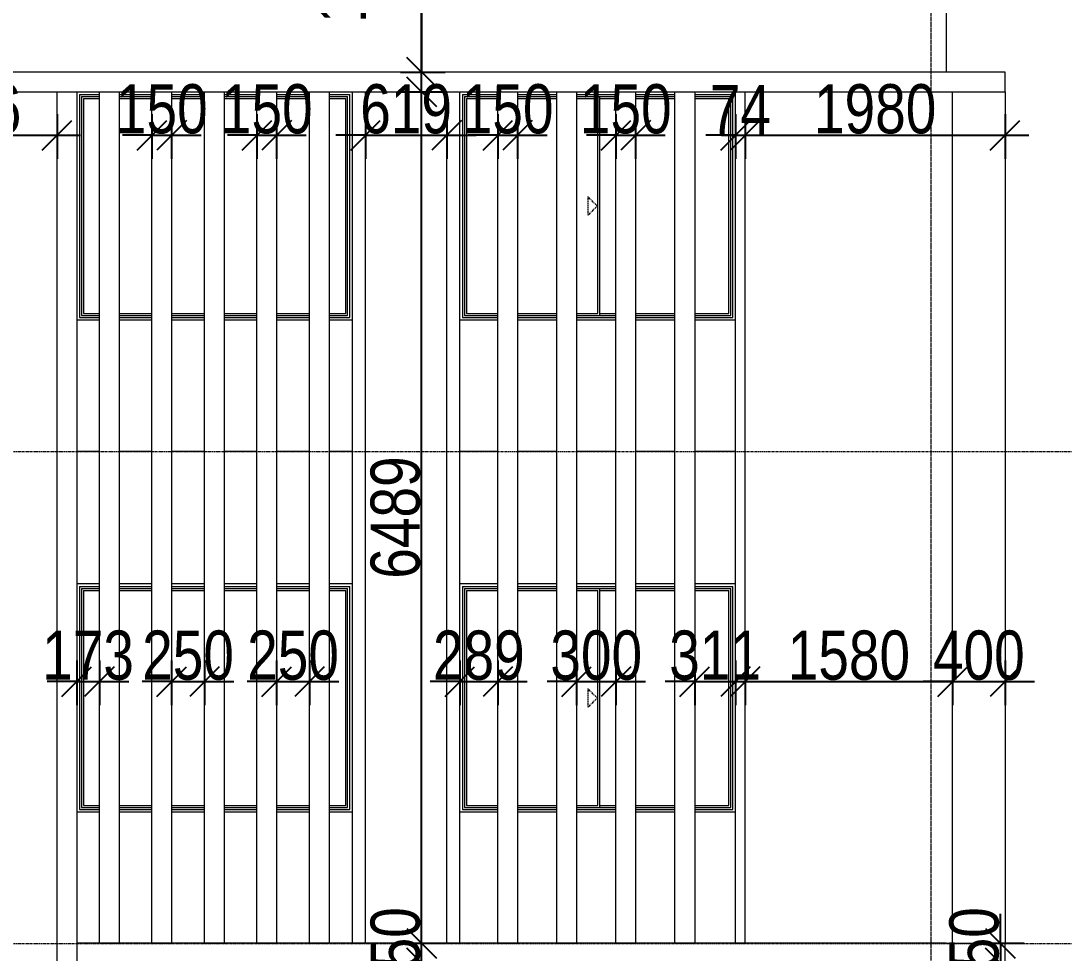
# Model space of a CAD drawing. Header units: millimetres. Extents: x -35190 to 411743, y -233114 to 23872.
# Drawn here: x 262439 to 270388, y -159745 to -152640 of the extents above; entities that cross this region are included whole.
import ezdxf

# ---------------------------------------------------------------- set-up
doc = ezdxf.new("R2010")
doc.units = ezdxf.units.MM
doc.linetypes.add('Centre', pattern=[31.75, 6.35, -4.7625, 15.875, -4.7625])
doc.linetypes.add('Grid Line', pattern=[22.225, 12.7, -3.175, 3.175, -3.175])
for name, color, linetype, lineweight in [('A-ANNO-DIMS', 211, 'Continuous', 9), ('A-FLOR-LEVL', 51, 'Continuous', 18), ('A-GLAZ', 151, 'Continuous', 18), ('A-WALL', 113, 'Continuous', 18), ('Q-CASE', 31, 'Continuous', 18), ('S-GRID', 1, 'Continuous', 9)]:
    doc.layers.add(name, color=color, linetype=linetype, lineweight=lineweight)
doc.styles.add('Arial_3', font='arial.ttf', dxfattribs={"width": 0.8, "height": 375})
doc.dimstyles.new('main_4_5mm', dxfattribs={"dimscale": 304.8, "dimtxt": 382.597275, "dimasz": 0.738189, "dimexe": 0.590551, "dimexo": 0.0625, "dimgap": 0.024606, "dimtad": 1, "dimdec": 0, "dimzin": 0, "dimdsep": 46, "dimtxsty": 'Arial_3', "dimblk1": 'OBLIQUE', "dimblk2": 'OBLIQUE', "dimsah": 1, "dimcen": 0.09, "dimdle": 0.590551, "dimazin": 0, "dimtfac": 1, "dimtdec": 4, "dimtix": 1, "dimtmove": 0, "dimatfit": 3, "dimfxl": 0.590551, "dimfxlon": 1, "dimtvp": 1, "dimtolj": 1, "dimtzin": 0, "dimarcsym": 2})
doc.dimstyles.new('main_4_5mm_1', dxfattribs={"dimscale": 304.8, "dimtxt": 382.597275, "dimasz": 0.738189, "dimexe": 0.590551, "dimexo": 0.0625, "dimgap": 0.024606, "dimtad": 1, "dimdec": 0, "dimzin": 0, "dimdsep": 46, "dimtxsty": 'Arial_3', "dimblk1": 'OBLIQUE', "dimblk2": 'OBLIQUE', "dimsah": 1, "dimcen": 0.09, "dimdle": 0.590551, "dimazin": 0, "dimtfac": 1, "dimtdec": 4, "dimtix": 1, "dimtmove": 1, "dimatfit": 3, "dimfxl": 0.590551, "dimfxlon": 1, "dimtvp": 1, "dimtolj": 1, "dimtzin": 0, "dimarcsym": 2})

# ---------------------------------------------------------------- blocks, each defined once
blk = doc.blocks.new('Sliding - 2L - SL2_1 X 1_8-V3-East')
at = {"layer": 'A-GLAZ'}
for p, q in [((10919.7, 6940), (10630.7, 6940)), ((10650.7, 6920), (10650.7, 5220)), ((10650.7, 6920), (10919.7, 6920)), ((11369.7, 6940), (11069.7, 6940)), ((11069.7, 6920), (11369.7, 6920)), ((11819.7, 6940), (11519.7, 6940)), ((11519.7, 6920), (11819.7, 6920)), ((12269.7, 6940), (11969.7, 6940)), ((11969.7, 6920), (12269.7, 6920)), ((12730.7, 6940), (12419.7, 6940)), ((12419.7, 6920), (12710.7, 6920)), ((12710.7, 5220), (12710.7, 6920)), ((10666.7, 6904), (10666.7, 5236)), ((10666.7, 6904), (10919.7, 6904)), ((10681.7, 6889), (10681.7, 5251)), ((10681.7, 6889), (10919.7, 6889)), ((11069.7, 6904), (11369.7, 6904)), ((11069.7, 6889), (11369.7, 6889)), ((11519.7, 6904), (11819.7, 6904)), ((11519.7, 6889), (11680.7, 6889)), ((11680.7, 5251), (11680.7, 6889)), ((11695.7, 6904), (11695.7, 5236)), ((11695.8, 6888.9), (11695.8, 5251.1)), ((11695.8, 6888.9), (11819.7, 6888.9)), ((11969.7, 6904), (12269.7, 6904)), ((11969.7, 6888.9), (12269.7, 6888.9)), ((12419.7, 6904), (12694.7, 6904)), ((12419.7, 6888.9), (12679.6, 6888.9)), ((12679.6, 5251.1), (12679.6, 6888.9)), ((12694.7, 5236), (12694.7, 6904)), ((10681.7, 5251), (10919.7, 5251)), ((11069.7, 5251), (11369.7, 5251)), ((11519.7, 5251), (11680.7, 5251)), ((11695.8, 5251.1), (11819.7, 5251.1)), ((11969.7, 5251.1), (12269.7, 5251.1)), ((12419.7, 5251.1), (12679.6, 5251.1)), ((10919.7, 5200), (10630.7, 5200)), ((10650.7, 5220), (10919.7, 5220)), ((10666.7, 5236), (10919.7, 5236)), ((11069.7, 5236), (11369.7, 5236)), ((11069.7, 5220), (11369.7, 5220)), ((11369.7, 5200), (11069.7, 5200)), ((11519.7, 5236), (11819.7, 5236)), ((11519.7, 5220), (11819.7, 5220)), ((11819.7, 5200), (11519.7, 5200)), ((11969.7, 5236), (12269.7, 5236)), ((11969.7, 5220), (12269.7, 5220)), ((12269.7, 5200), (11969.7, 5200)), ((12419.7, 5236), (12694.7, 5236)), ((12419.7, 5220), (12710.7, 5220)), ((12730.7, 5200), (12419.7, 5200))]:
    blk.add_line(p, q, dxfattribs=at)
at = {"layer": 'A-GLAZ', "linetype": 'Centre'}
for p, q in [((11676.9, 6070), (11606.2, 6140.7)), ((11606.2, 6140.7), (11606.2, 5999.3)), ((11676.9, 6070), (11606.2, 5999.3))]:
    blk.add_line(p, q, dxfattribs=at)
blk = doc.blocks.new('Sliding - 2L - SL2_1 X 1_8-V4-East')
at = {"layer": 'A-GLAZ'}
for p, q in [((7884.7, 6940), (7711.7, 6940)), ((7731.7, 6920), (7731.7, 5220)), ((7731.7, 6920), (7884.7, 6920)), ((8284.7, 6940), (8034.7, 6940)), ((8034.7, 6920), (8284.7, 6920)), ((8684.7, 6940), (8434.7, 6940)), ((8434.7, 6920), (8684.7, 6920)), ((9084.7, 6940), (8834.7, 6940)), ((8834.7, 6920), (9084.7, 6920)), ((9484.7, 6940), (9234.7, 6940)), ((9234.7, 6920), (9484.7, 6920)), ((9811.7, 6940), (9634.7, 6940)), ((9634.7, 6920), (9791.7, 6920)), ((9791.7, 5220), (9791.7, 6920)), ((7747.7, 6904), (7747.7, 5236)), ((7747.7, 6904), (7884.7, 6904)), ((7762.8, 6888.9), (7762.8, 5251.1)), ((7762.8, 6888.9), (7884.7, 6888.9)), ((8034.7, 6904), (8284.7, 6904)), ((8034.7, 6888.9), (8284.7, 6888.9)), ((8434.7, 6904), (8684.7, 6904)), ((8434.7, 6888.9), (8684.7, 6888.9)), ((8834.7, 6904), (9084.7, 6904)), ((8834.7, 6889), (9084.7, 6889)), ((9234.7, 6904), (9484.7, 6904)), ((9234.7, 6889), (9484.7, 6889)), ((9634.7, 6904), (9775.7, 6904)), ((9634.7, 6889), (9760.7, 6889)), ((9760.7, 5251), (9760.7, 6889)), ((9775.7, 5236), (9775.7, 6904)), ((7762.8, 5251.1), (7884.7, 5251.1)), ((8034.7, 5251.1), (8284.7, 5251.1)), ((8434.7, 5251.1), (8684.7, 5251.1)), ((8834.7, 5251), (9084.7, 5251)), ((9234.7, 5251), (9484.7, 5251)), ((9634.7, 5251), (9760.7, 5251)), ((7884.7, 5200), (7711.7, 5200)), ((7731.7, 5220), (7884.7, 5220)), ((7747.7, 5236), (7884.7, 5236)), ((8034.7, 5236), (8284.7, 5236)), ((8034.7, 5220), (8284.7, 5220)), ((8284.7, 5200), (8034.7, 5200)), ((8434.7, 5236), (8684.7, 5236)), ((8434.7, 5220), (8684.7, 5220)), ((8684.7, 5200), (8434.7, 5200)), ((8834.7, 5236), (9084.7, 5236)), ((8834.7, 5220), (9084.7, 5220)), ((9084.7, 5200), (8834.7, 5200)), ((9234.7, 5236), (9484.7, 5236)), ((9234.7, 5220), (9484.7, 5220)), ((9484.7, 5200), (9234.7, 5200)), ((9634.7, 5236), (9775.7, 5236)), ((9634.7, 5220), (9791.7, 5220)), ((9811.7, 5200), (9634.7, 5200))]:
    blk.add_line(p, q, dxfattribs=at)
at = {"layer": 'A-GLAZ', "linetype": 'Centre'}
for p, q in [((8834.7, 6139.2), (8836.2, 6140.7)), ((8836.2, 6140.7), (8836.2, 5999.3)), ((8834.7, 6000.8), (8836.2, 5999.3))]:
    blk.add_line(p, q, dxfattribs=at)
blk = doc.blocks.new('Sliding - 2L - SL2_1 X 1_8-V6-East')
at = {"layer": 'A-GLAZ'}
for p, q in [((10650.7, 10670), (10650.7, 8970)), ((10650.7, 10670), (10919.7, 10670)), ((10666.7, 10654), (10666.7, 8986)), ((10666.7, 10654), (10919.7, 10654)), ((11069.7, 10670), (11369.7, 10670)), ((11069.7, 10654), (11369.7, 10654)), ((11519.7, 10670), (11819.7, 10670)), ((11519.7, 10654), (11819.7, 10654)), ((11695.7, 10654), (11695.7, 8986)), ((11969.7, 10670), (12269.7, 10670)), ((11969.7, 10654), (12269.7, 10654)), ((12419.7, 10670), (12710.7, 10670)), ((12419.7, 10654), (12694.7, 10654)), ((12694.7, 8986), (12694.7, 10654)), ((12710.7, 8970), (12710.7, 10670)), ((10681.7, 10639), (10681.7, 9001)), ((10681.7, 10639), (10919.7, 10639)), ((11069.7, 10639), (11369.7, 10639)), ((11519.7, 10639), (11680.7, 10639)), ((11680.7, 9001), (11680.7, 10639)), ((11695.8, 10638.9), (11695.8, 9001.1)), ((11695.8, 10638.9), (11819.7, 10638.9)), ((11969.7, 10638.9), (12269.7, 10638.9)), ((12419.7, 10638.9), (12679.6, 10638.9)), ((12679.6, 9001.1), (12679.6, 10638.9)), ((10666.7, 8986), (10919.7, 8986)), ((10681.7, 9001), (10919.7, 9001)), ((11069.7, 9001), (11369.7, 9001)), ((11069.7, 8986), (11369.7, 8986)), ((11519.7, 9001), (11680.7, 9001)), ((11519.7, 8986), (11819.7, 8986)), ((11695.8, 9001.1), (11819.7, 9001.1)), ((11969.7, 9001.1), (12269.7, 9001.1)), ((11969.7, 8986), (12269.7, 8986)), ((12419.7, 9001.1), (12679.6, 9001.1)), ((12419.7, 8986), (12694.7, 8986)), ((10919.7, 8950), (10630.7, 8950)), ((10650.7, 8970), (10919.7, 8970)), ((11069.7, 8970), (11369.7, 8970)), ((11369.7, 8950), (11069.7, 8950)), ((11519.7, 8970), (11819.7, 8970)), ((11819.7, 8950), (11519.7, 8950)), ((11969.7, 8970), (12269.7, 8970)), ((12269.7, 8950), (11969.7, 8950)), ((12419.7, 8970), (12710.7, 8970)), ((12730.7, 8950), (12419.7, 8950))]:
    blk.add_line(p, q, dxfattribs=at)
at = {"layer": 'A-GLAZ', "linetype": 'Centre'}
for p, q in [((11676.9, 9820), (11606.2, 9890.7)), ((11606.2, 9890.7), (11606.2, 9749.3)), ((11676.9, 9820), (11606.2, 9749.3))]:
    blk.add_line(p, q, dxfattribs=at)
blk = doc.blocks.new('Sliding - 2L - SL2_1 X 1_8-V7-East')
at = {"layer": 'A-GLAZ'}
for p, q in [((7731.7, 10670), (7731.7, 8970)), ((7731.7, 10670), (7884.7, 10670)), ((7747.7, 10654), (7747.7, 8986)), ((7747.7, 10654), (7884.7, 10654)), ((8034.7, 10670), (8284.7, 10670)), ((8034.7, 10654), (8284.7, 10654)), ((8434.7, 10670), (8684.7, 10670)), ((8434.7, 10654), (8684.7, 10654)), ((8834.7, 10670), (9084.7, 10670)), ((8834.7, 10654), (9084.7, 10654)), ((9234.7, 10670), (9484.7, 10670)), ((9234.7, 10654), (9484.7, 10654)), ((9634.7, 10670), (9791.7, 10670)), ((9634.7, 10654), (9775.7, 10654)), ((9775.7, 8986), (9775.7, 10654)), ((9791.7, 8970), (9791.7, 10670)), ((7762.8, 10638.9), (7762.8, 9001.1)), ((7762.8, 10638.9), (7884.7, 10638.9)), ((8034.7, 10638.9), (8284.7, 10638.9)), ((8434.7, 10638.9), (8684.7, 10638.9)), ((8834.7, 10639), (9084.7, 10639)), ((9234.7, 10639), (9484.7, 10639)), ((9634.7, 10639), (9760.7, 10639)), ((9760.7, 9001), (9760.7, 10639)), ((7747.7, 8986), (7884.7, 8986)), ((7762.8, 9001.1), (7884.7, 9001.1)), ((8034.7, 9001.1), (8284.7, 9001.1)), ((8034.7, 8986), (8284.7, 8986)), ((8434.7, 9001.1), (8684.7, 9001.1)), ((8434.7, 8986), (8684.7, 8986)), ((8834.7, 9001), (9084.7, 9001)), ((8834.7, 8986), (9084.7, 8986)), ((9234.7, 9001), (9484.7, 9001)), ((9234.7, 8986), (9484.7, 8986)), ((9634.7, 9001), (9760.7, 9001)), ((9634.7, 8986), (9775.7, 8986)), ((7884.7, 8950), (7711.7, 8950)), ((7731.7, 8970), (7884.7, 8970)), ((8034.7, 8970), (8284.7, 8970)), ((8284.7, 8950), (8034.7, 8950)), ((8434.7, 8970), (8684.7, 8970)), ((8684.7, 8950), (8434.7, 8950)), ((8834.7, 8970), (9084.7, 8970)), ((9084.7, 8950), (8834.7, 8950)), ((9234.7, 8970), (9484.7, 8970)), ((9484.7, 8950), (9234.7, 8950)), ((9634.7, 8970), (9791.7, 8970)), ((9811.7, 8950), (9634.7, 8950))]:
    blk.add_line(p, q, dxfattribs=at)
at = {"layer": 'A-GLAZ', "linetype": 'Centre'}
for p, q in [((8834.7, 9889.2), (8836.2, 9890.7)), ((8836.2, 9890.7), (8836.2, 9749.3)), ((8834.7, 9750.8), (8836.2, 9749.3))]:
    blk.add_line(p, q, dxfattribs=at)
blk = doc.blocks.new('Casework 1 - Casework 1-478824-East')
at = {"layer": 'Q-CASE'}
for p, q in [((14784.7, 10840), (1361.7, 10840)), ((14784.7, 10690), (14784.7, 10840)), ((1511.7, 10690), (14784.7, 10690)), ((9811.7, 10690), (9911.7, 10690)), ((9811.7, 4200), (9811.7, 10690)), ((9911.7, 4200), (9911.7, 10690)), ((10530.7, 10690), (10630.7, 10690)), ((10530.7, 4200), (10530.7, 10690)), ((10630.7, 4200), (10630.7, 10690)), ((12730.7, 10690), (12804.7, 10690)), ((12730.7, 4200), (12730.7, 10690)), ((12804.7, 4200), (12804.7, 10690)), ((14384.7, 4200), (14384.7, 10690)), ((14784.7, 10690), (14784.7, 4200)), ((14334.7, 4201), (7711.7, 4201)), ((7711.7, 4201), (7711.7, 4051)), ((9911.7, 4200), (9811.7, 4200)), ((10630.7, 4200), (10530.7, 4200)), ((12804.7, 4200), (12730.7, 4200)), ((14334.7, 4200), (14334.7, 4201)), ((14784.7, 4200), (14334.7, 4200)), ((14784.7, 4051), (14784.7, 4200))]:
    blk.add_line(p, q, dxfattribs=at)
blk = doc.blocks.new('_Oblique')
at = {"color": 0, "linetype": 'ByBlock', "lineweight": -2}
blk.add_line((-0.5, -0.5), (0.5, 0.5), dxfattribs=at)
blk = doc.blocks.new('*D6221')
at = {"layer": 'A-ANNO-DIMS', "color": 0, "lineweight": -2, "transparency": 16777216}
for p, q in [((269901.8, -159669.9), (269901.8, -159444.9)), ((269740.9, -159669.9), (270081.8, -159669.9)), ((269901.8, -159669.9), (269901.8, -159819.9)), ((270062.8, -159819.9), (269721.8, -159819.9)), ((269901.8, -159819.9), (269901.8, -160044.9))]:
    blk.add_line(p, q, dxfattribs=at)
at = {"layer": 'Defpoints', "color": 0, "transparency": 16777216}
for p in [(269721.8, -159669.9), (269901.8, -159819.9), (270081.8, -159819.9)]:
    blk.add_point(p, dxfattribs=at)
at = {"layer": 'A-ANNO-DIMS', "color": 0, "lineweight": -2, "transparency": 16777216, "xscale": 224.9999999999999, "yscale": 224.9999999999999, "zscale": 224.9999999999999}
for p, rotation in [((269901.8, -159669.9), 270), ((269901.8, -159819.9), 90)]:
    blk.add_blockref('_Oblique', p, dxfattribs=dict(at, rotation=rotation))
at = {"layer": 'A-ANNO-DIMS', "color": 0, "transparency": 16777216, "insert": (269702.9, -159744.9), "char_height": 375, "width": 743.769, "attachment_point": 5, "rotation": 90, "style": 'Arial_3'}
blk.add_mtext('\\A1;150', dxfattribs=at)
blk = doc.blocks.new('*D6231')
at = {"layer": 'A-ANNO-DIMS', "color": 0, "lineweight": -2, "transparency": 16777216}
for p, q in [((267883.6, -153350.8), (267883.6, -153691.7)), ((267957.6, -153350.8), (267957.6, -153691.7)), ((267883.6, -153511.7), (267658.6, -153511.7)), ((267883.6, -153511.7), (267957.6, -153511.7)), ((267957.6, -153511.7), (268182.6, -153511.7))]:
    blk.add_line(p, q, dxfattribs=at)
at = {"layer": 'Defpoints', "color": 0, "transparency": 16777216}
for p in [(267883.6, -153331.7), (267957.6, -153331.7), (267957.6, -153511.7)]:
    blk.add_point(p, dxfattribs=at)
at = {"layer": 'A-ANNO-DIMS', "color": 0, "lineweight": -2, "transparency": 16777216, "xscale": 224.9999999999999, "yscale": 224.9999999999999, "zscale": 224.9999999999999}
blk.add_blockref('_Oblique', (267883.6, -153511.7), dxfattribs=at)
at = {"layer": 'A-ANNO-DIMS', "color": 0, "lineweight": -2, "transparency": 16777216, "xscale": 224.9999999999999, "yscale": 224.9999999999999, "zscale": 224.9999999999999, "rotation": 180}
blk.add_blockref('_Oblique', (267957.6, -153511.7), dxfattribs=at)
at = {"layer": 'A-ANNO-DIMS', "color": 0, "transparency": 16777216, "insert": (267920.6, -153316.7), "char_height": 375, "width": 495.846, "attachment_point": 5, "style": 'Arial_3'}
blk.add_mtext('\\A1;74', dxfattribs=at)
blk = doc.blocks.new('*D6232')
at = {"layer": 'A-ANNO-DIMS', "color": 0, "lineweight": -2, "transparency": 16777216}
for p, q in [((266972.6, -153350.8), (266972.6, -153691.7)), ((267122.6, -153350.8), (267122.6, -153691.7)), ((266972.6, -153511.7), (266747.6, -153511.7)), ((266972.6, -153511.7), (267122.6, -153511.7)), ((267122.6, -153511.7), (267347.6, -153511.7))]:
    blk.add_line(p, q, dxfattribs=at)
at = {"layer": 'Defpoints', "color": 0, "transparency": 16777216}
for p in [(266972.6, -153331.7), (267122.6, -153331.7), (267122.6, -153511.7)]:
    blk.add_point(p, dxfattribs=at)
at = {"layer": 'A-ANNO-DIMS', "color": 0, "lineweight": -2, "transparency": 16777216, "xscale": 224.9999999999999, "yscale": 224.9999999999999, "zscale": 224.9999999999999}
blk.add_blockref('_Oblique', (266972.6, -153511.7), dxfattribs=at)
at = {"layer": 'A-ANNO-DIMS', "color": 0, "lineweight": -2, "transparency": 16777216, "xscale": 224.9999999999999, "yscale": 224.9999999999999, "zscale": 224.9999999999999, "rotation": 180}
blk.add_blockref('_Oblique', (267122.6, -153511.7), dxfattribs=at)
at = {"layer": 'A-ANNO-DIMS', "color": 0, "transparency": 16777216, "insert": (267047.6, -153312.7), "char_height": 375, "width": 743.769, "attachment_point": 5, "style": 'Arial_3'}
blk.add_mtext('\\A1;150', dxfattribs=at)
blk = doc.blocks.new('*D6233')
at = {"layer": 'A-ANNO-DIMS', "color": 0, "lineweight": -2, "transparency": 16777216}
for p, q in [((266072.6, -153350.8), (266072.6, -153691.7)), ((266222.6, -153350.8), (266222.6, -153691.7)), ((266072.6, -153511.7), (265847.6, -153511.7)), ((266072.6, -153511.7), (266222.6, -153511.7)), ((266222.6, -153511.7), (266447.6, -153511.7))]:
    blk.add_line(p, q, dxfattribs=at)
at = {"layer": 'Defpoints', "color": 0, "transparency": 16777216}
for p in [(266072.6, -153331.7), (266222.6, -153331.7), (266222.6, -153511.7)]:
    blk.add_point(p, dxfattribs=at)
at = {"layer": 'A-ANNO-DIMS', "color": 0, "lineweight": -2, "transparency": 16777216, "xscale": 224.9999999999999, "yscale": 224.9999999999999, "zscale": 224.9999999999999}
blk.add_blockref('_Oblique', (266072.6, -153511.7), dxfattribs=at)
at = {"layer": 'A-ANNO-DIMS', "color": 0, "lineweight": -2, "transparency": 16777216, "xscale": 224.9999999999999, "yscale": 224.9999999999999, "zscale": 224.9999999999999, "rotation": 180}
blk.add_blockref('_Oblique', (266222.6, -153511.7), dxfattribs=at)
at = {"layer": 'A-ANNO-DIMS', "color": 0, "transparency": 16777216, "insert": (266147.6, -153312.7), "char_height": 375, "width": 743.769, "attachment_point": 5, "style": 'Arial_3'}
blk.add_mtext('\\A1;150', dxfattribs=at)
blk = doc.blocks.new('*D6234')
at = {"layer": 'A-ANNO-DIMS', "color": 0, "lineweight": -2, "transparency": 16777216}
for p, q in [((267957.6, -153350.8), (267957.6, -153691.7)), ((269937.6, -153350.8), (269937.6, -153691.7)), ((267777.6, -153511.7), (270117.6, -153511.7))]:
    blk.add_line(p, q, dxfattribs=at)
at = {"layer": 'Defpoints', "color": 0, "transparency": 16777216}
for p in [(267957.6, -153331.7), (269937.6, -153331.7), (269937.6, -153511.7)]:
    blk.add_point(p, dxfattribs=at)
at = {"layer": 'A-ANNO-DIMS', "color": 0, "lineweight": -2, "transparency": 16777216, "xscale": 224.9999999999999, "yscale": 224.9999999999999, "zscale": 224.9999999999999, "rotation": 180}
blk.add_blockref('_Oblique', (267957.6, -153511.7), dxfattribs=at)
at = {"layer": 'A-ANNO-DIMS', "color": 0, "lineweight": -2, "transparency": 16777216, "xscale": 224.9999999999999, "yscale": 224.9999999999999, "zscale": 224.9999999999999}
blk.add_blockref('_Oblique', (269937.6, -153511.7), dxfattribs=at)
at = {"layer": 'A-ANNO-DIMS', "color": 0, "transparency": 16777216, "insert": (268947.6, -153312.7), "char_height": 375, "width": 991.692, "attachment_point": 5, "style": 'Arial_3'}
blk.add_mtext('\\A1;1980', dxfattribs=at)
blk = doc.blocks.new('*D6235')
at = {"layer": 'A-ANNO-DIMS', "color": 0, "lineweight": -2, "transparency": 16777216}
for p, q in [((265064.6, -153350.8), (265064.6, -153691.7)), ((265683.6, -153350.8), (265683.6, -153691.7)), ((265064.6, -153511.7), (264839.6, -153511.7)), ((265064.6, -153511.7), (265683.6, -153511.7)), ((265683.6, -153511.7), (265908.6, -153511.7))]:
    blk.add_line(p, q, dxfattribs=at)
at = {"layer": 'Defpoints', "color": 0, "transparency": 16777216}
for p in [(265064.6, -153331.7), (265683.6, -153331.7), (265683.6, -153511.7)]:
    blk.add_point(p, dxfattribs=at)
at = {"layer": 'A-ANNO-DIMS', "color": 0, "lineweight": -2, "transparency": 16777216, "xscale": 224.9999999999999, "yscale": 224.9999999999999, "zscale": 224.9999999999999}
blk.add_blockref('_Oblique', (265064.6, -153511.7), dxfattribs=at)
at = {"layer": 'A-ANNO-DIMS', "color": 0, "lineweight": -2, "transparency": 16777216, "xscale": 224.9999999999999, "yscale": 224.9999999999999, "zscale": 224.9999999999999, "rotation": 180}
blk.add_blockref('_Oblique', (265683.6, -153511.7), dxfattribs=at)
at = {"layer": 'A-ANNO-DIMS', "color": 0, "transparency": 16777216, "insert": (265374.1, -153312.7), "char_height": 375, "width": 743.769, "attachment_point": 5, "style": 'Arial_3'}
blk.add_mtext('\\A1;619', dxfattribs=at)
blk = doc.blocks.new('*D6236')
at = {"layer": 'A-ANNO-DIMS', "color": 0, "lineweight": -2, "transparency": 16777216}
for p, q in [((264237.6, -153350.8), (264237.6, -153691.7)), ((264387.6, -153350.8), (264387.6, -153691.7)), ((264237.6, -153511.7), (264012.6, -153511.7)), ((264237.6, -153511.7), (264387.6, -153511.7)), ((264387.6, -153511.7), (264612.6, -153511.7))]:
    blk.add_line(p, q, dxfattribs=at)
at = {"layer": 'Defpoints', "color": 0, "transparency": 16777216}
for p in [(264237.6, -153331.7), (264387.6, -153331.7), (264387.6, -153511.7)]:
    blk.add_point(p, dxfattribs=at)
at = {"layer": 'A-ANNO-DIMS', "color": 0, "lineweight": -2, "transparency": 16777216, "xscale": 224.9999999999999, "yscale": 224.9999999999999, "zscale": 224.9999999999999}
blk.add_blockref('_Oblique', (264237.6, -153511.7), dxfattribs=at)
at = {"layer": 'A-ANNO-DIMS', "color": 0, "lineweight": -2, "transparency": 16777216, "xscale": 224.9999999999999, "yscale": 224.9999999999999, "zscale": 224.9999999999999, "rotation": 180}
blk.add_blockref('_Oblique', (264387.6, -153511.7), dxfattribs=at)
at = {"layer": 'A-ANNO-DIMS', "color": 0, "transparency": 16777216, "insert": (264312.6, -153312.7), "char_height": 375, "width": 743.769, "attachment_point": 5, "style": 'Arial_3'}
blk.add_mtext('\\A1;150', dxfattribs=at)
blk = doc.blocks.new('*D6237')
at = {"layer": 'A-ANNO-DIMS', "color": 0, "lineweight": -2, "transparency": 16777216}
for p, q in [((263437.6, -153350.8), (263437.6, -153691.7)), ((263587.6, -153350.8), (263587.6, -153691.7)), ((263437.6, -153511.7), (263212.6, -153511.7)), ((263437.6, -153511.7), (263587.6, -153511.7)), ((263587.6, -153511.7), (263812.6, -153511.7))]:
    blk.add_line(p, q, dxfattribs=at)
at = {"layer": 'Defpoints', "color": 0, "transparency": 16777216}
for p in [(263437.6, -153331.7), (263587.6, -153331.7), (263587.6, -153511.7)]:
    blk.add_point(p, dxfattribs=at)
at = {"layer": 'A-ANNO-DIMS', "color": 0, "lineweight": -2, "transparency": 16777216, "xscale": 224.9999999999999, "yscale": 224.9999999999999, "zscale": 224.9999999999999}
blk.add_blockref('_Oblique', (263437.6, -153511.7), dxfattribs=at)
at = {"layer": 'A-ANNO-DIMS', "color": 0, "lineweight": -2, "transparency": 16777216, "xscale": 224.9999999999999, "yscale": 224.9999999999999, "zscale": 224.9999999999999, "rotation": 180}
blk.add_blockref('_Oblique', (263587.6, -153511.7), dxfattribs=at)
at = {"layer": 'A-ANNO-DIMS', "color": 0, "transparency": 16777216, "insert": (263512.6, -153312.7), "char_height": 375, "width": 743.769, "attachment_point": 5, "style": 'Arial_3'}
blk.add_mtext('\\A1;150', dxfattribs=at)
blk = doc.blocks.new('*D6238')
at = {"layer": 'A-ANNO-DIMS', "color": 0, "lineweight": -2, "transparency": 16777216}
for p, q in [((261238.6, -153350.8), (261238.6, -153691.7)), ((262714.6, -153350.8), (262714.6, -153691.7)), ((261058.6, -153511.7), (262894.6, -153511.7))]:
    blk.add_line(p, q, dxfattribs=at)
at = {"layer": 'Defpoints', "color": 0, "transparency": 16777216}
for p in [(261238.6, -153331.7), (262714.6, -153331.7), (262714.6, -153511.7)]:
    blk.add_point(p, dxfattribs=at)
at = {"layer": 'A-ANNO-DIMS', "color": 0, "lineweight": -2, "transparency": 16777216, "xscale": 224.9999999999999, "yscale": 224.9999999999999, "zscale": 224.9999999999999, "rotation": 180}
blk.add_blockref('_Oblique', (261238.6, -153511.7), dxfattribs=at)
at = {"layer": 'A-ANNO-DIMS', "color": 0, "lineweight": -2, "transparency": 16777216, "xscale": 224.9999999999999, "yscale": 224.9999999999999, "zscale": 224.9999999999999}
blk.add_blockref('_Oblique', (262714.6, -153511.7), dxfattribs=at)
at = {"layer": 'A-ANNO-DIMS', "color": 0, "transparency": 16777216, "insert": (261976.6, -153312.7), "char_height": 375, "width": 991.692, "attachment_point": 5, "style": 'Arial_3'}
blk.add_mtext('\\A1;1476', dxfattribs=at)
blk = doc.blocks.new('*D6265')
at = {"layer": 'A-ANNO-DIMS', "color": 0, "lineweight": -2, "transparency": 16777216}
for p, q in [((262864.6, -157514.6), (262864.6, -157855.6)), ((263037.6, -157514.6), (263037.6, -157855.6)), ((262864.6, -157675.6), (262639.6, -157675.6)), ((262864.6, -157675.6), (263037.6, -157675.6)), ((263037.6, -157675.6), (263262.6, -157675.6))]:
    blk.add_line(p, q, dxfattribs=at)
at = {"layer": 'Defpoints', "color": 0, "transparency": 16777216}
for p in [(262864.6, -157495.6), (263037.6, -157495.6), (263037.6, -157675.6)]:
    blk.add_point(p, dxfattribs=at)
at = {"layer": 'A-ANNO-DIMS', "color": 0, "lineweight": -2, "transparency": 16777216, "xscale": 224.9999999999999, "yscale": 224.9999999999999, "zscale": 224.9999999999999}
blk.add_blockref('_Oblique', (262864.6, -157675.6), dxfattribs=at)
at = {"layer": 'A-ANNO-DIMS', "color": 0, "lineweight": -2, "transparency": 16777216, "xscale": 224.9999999999999, "yscale": 224.9999999999999, "zscale": 224.9999999999999, "rotation": 180}
blk.add_blockref('_Oblique', (263037.6, -157675.6), dxfattribs=at)
at = {"layer": 'A-ANNO-DIMS', "color": 0, "transparency": 16777216, "insert": (262951.1, -157476.5), "char_height": 375, "width": 743.769, "attachment_point": 5, "style": 'Arial_3'}
blk.add_mtext('\\A1;173', dxfattribs=at)
blk = doc.blocks.new('*D6266')
at = {"layer": 'A-ANNO-DIMS', "color": 0, "lineweight": -2, "transparency": 16777216}
for p, q in [((263587.6, -157514.6), (263587.6, -157855.6)), ((263837.6, -157514.6), (263837.6, -157855.6)), ((263587.6, -157675.6), (263362.6, -157675.6)), ((263587.6, -157675.6), (263837.6, -157675.6)), ((263837.6, -157675.6), (264062.6, -157675.6))]:
    blk.add_line(p, q, dxfattribs=at)
at = {"layer": 'Defpoints', "color": 0, "transparency": 16777216}
for p in [(263587.6, -157495.6), (263837.6, -157495.6), (263837.6, -157675.6)]:
    blk.add_point(p, dxfattribs=at)
at = {"layer": 'A-ANNO-DIMS', "color": 0, "lineweight": -2, "transparency": 16777216, "xscale": 224.9999999999999, "yscale": 224.9999999999999, "zscale": 224.9999999999999}
blk.add_blockref('_Oblique', (263587.6, -157675.6), dxfattribs=at)
at = {"layer": 'A-ANNO-DIMS', "color": 0, "lineweight": -2, "transparency": 16777216, "xscale": 224.9999999999999, "yscale": 224.9999999999999, "zscale": 224.9999999999999, "rotation": 180}
blk.add_blockref('_Oblique', (263837.6, -157675.6), dxfattribs=at)
at = {"layer": 'A-ANNO-DIMS', "color": 0, "transparency": 16777216, "insert": (263712.6, -157476.6), "char_height": 375, "width": 743.769, "attachment_point": 5, "style": 'Arial_3'}
blk.add_mtext('\\A1;250', dxfattribs=at)
blk = doc.blocks.new('*D6267')
at = {"layer": 'A-ANNO-DIMS', "color": 0, "lineweight": -2, "transparency": 16777216}
for p, q in [((264387.6, -157514.6), (264387.6, -157855.6)), ((264637.6, -157514.6), (264637.6, -157855.6)), ((264387.6, -157675.6), (264162.6, -157675.6)), ((264387.6, -157675.6), (264637.6, -157675.6)), ((264637.6, -157675.6), (264862.6, -157675.6))]:
    blk.add_line(p, q, dxfattribs=at)
at = {"layer": 'Defpoints', "color": 0, "transparency": 16777216}
for p in [(264387.6, -157495.6), (264637.6, -157495.6), (264637.6, -157675.6)]:
    blk.add_point(p, dxfattribs=at)
at = {"layer": 'A-ANNO-DIMS', "color": 0, "lineweight": -2, "transparency": 16777216, "xscale": 224.9999999999999, "yscale": 224.9999999999999, "zscale": 224.9999999999999}
blk.add_blockref('_Oblique', (264387.6, -157675.6), dxfattribs=at)
at = {"layer": 'A-ANNO-DIMS', "color": 0, "lineweight": -2, "transparency": 16777216, "xscale": 224.9999999999999, "yscale": 224.9999999999999, "zscale": 224.9999999999999, "rotation": 180}
blk.add_blockref('_Oblique', (264637.6, -157675.6), dxfattribs=at)
at = {"layer": 'A-ANNO-DIMS', "color": 0, "transparency": 16777216, "insert": (264512.6, -157476.6), "char_height": 375, "width": 743.769, "attachment_point": 5, "style": 'Arial_3'}
blk.add_mtext('\\A1;250', dxfattribs=at)
blk = doc.blocks.new('*D6268')
at = {"layer": 'A-ANNO-DIMS', "color": 0, "lineweight": -2, "transparency": 16777216}
for p, q in [((265783.6, -157514.6), (265783.6, -157855.6)), ((266072.6, -157514.6), (266072.6, -157855.6)), ((265783.6, -157675.6), (265558.6, -157675.6)), ((265783.6, -157675.6), (266072.6, -157675.6)), ((266072.6, -157675.6), (266297.6, -157675.6))]:
    blk.add_line(p, q, dxfattribs=at)
at = {"layer": 'Defpoints', "color": 0, "transparency": 16777216}
for p in [(265783.6, -157495.6), (266072.6, -157495.6), (266072.6, -157675.6)]:
    blk.add_point(p, dxfattribs=at)
at = {"layer": 'A-ANNO-DIMS', "color": 0, "lineweight": -2, "transparency": 16777216, "xscale": 224.9999999999999, "yscale": 224.9999999999999, "zscale": 224.9999999999999}
blk.add_blockref('_Oblique', (265783.6, -157675.6), dxfattribs=at)
at = {"layer": 'A-ANNO-DIMS', "color": 0, "lineweight": -2, "transparency": 16777216, "xscale": 224.9999999999999, "yscale": 224.9999999999999, "zscale": 224.9999999999999, "rotation": 180}
blk.add_blockref('_Oblique', (266072.6, -157675.6), dxfattribs=at)
at = {"layer": 'A-ANNO-DIMS', "color": 0, "transparency": 16777216, "insert": (265928.1, -157476.6), "char_height": 375, "width": 743.769, "attachment_point": 5, "style": 'Arial_3'}
blk.add_mtext('\\A1;289', dxfattribs=at)
blk = doc.blocks.new('*D6269')
at = {"layer": 'A-ANNO-DIMS', "color": 0, "lineweight": -2, "transparency": 16777216}
for p, q in [((266672.6, -157514.6), (266672.6, -157855.6)), ((266972.6, -157514.6), (266972.6, -157855.6)), ((266672.6, -157675.6), (266447.6, -157675.6)), ((266672.6, -157675.6), (266972.6, -157675.6)), ((266972.6, -157675.6), (267197.6, -157675.6))]:
    blk.add_line(p, q, dxfattribs=at)
at = {"layer": 'Defpoints', "color": 0, "transparency": 16777216}
for p in [(266672.6, -157495.6), (266972.6, -157495.6), (266972.6, -157675.6)]:
    blk.add_point(p, dxfattribs=at)
at = {"layer": 'A-ANNO-DIMS', "color": 0, "lineweight": -2, "transparency": 16777216, "xscale": 224.9999999999999, "yscale": 224.9999999999999, "zscale": 224.9999999999999}
blk.add_blockref('_Oblique', (266672.6, -157675.6), dxfattribs=at)
at = {"layer": 'A-ANNO-DIMS', "color": 0, "lineweight": -2, "transparency": 16777216, "xscale": 224.9999999999999, "yscale": 224.9999999999999, "zscale": 224.9999999999999, "rotation": 180}
blk.add_blockref('_Oblique', (266972.6, -157675.6), dxfattribs=at)
at = {"layer": 'A-ANNO-DIMS', "color": 0, "transparency": 16777216, "insert": (266822.6, -157476.5), "char_height": 375, "width": 743.769, "attachment_point": 5, "style": 'Arial_3'}
blk.add_mtext('\\A1;300', dxfattribs=at)
blk = doc.blocks.new('*D6270')
at = {"layer": 'A-ANNO-DIMS', "color": 0, "lineweight": -2, "transparency": 16777216}
for p, q in [((267572.6, -157514.6), (267572.6, -157855.6)), ((267883.6, -157514.6), (267883.6, -157855.6)), ((267572.6, -157675.6), (267347.6, -157675.6)), ((267572.6, -157675.6), (267883.6, -157675.6)), ((267883.6, -157675.6), (268108.6, -157675.6))]:
    blk.add_line(p, q, dxfattribs=at)
at = {"layer": 'Defpoints', "color": 0, "transparency": 16777216}
for p in [(267572.6, -157495.6), (267883.6, -157495.6), (267883.6, -157675.6)]:
    blk.add_point(p, dxfattribs=at)
at = {"layer": 'A-ANNO-DIMS', "color": 0, "lineweight": -2, "transparency": 16777216, "xscale": 224.9999999999999, "yscale": 224.9999999999999, "zscale": 224.9999999999999}
blk.add_blockref('_Oblique', (267572.6, -157675.6), dxfattribs=at)
at = {"layer": 'A-ANNO-DIMS', "color": 0, "lineweight": -2, "transparency": 16777216, "xscale": 224.9999999999999, "yscale": 224.9999999999999, "zscale": 224.9999999999999, "rotation": 180}
blk.add_blockref('_Oblique', (267883.6, -157675.6), dxfattribs=at)
at = {"layer": 'A-ANNO-DIMS', "color": 0, "transparency": 16777216, "insert": (267728.1, -157476.5), "char_height": 375, "width": 743.769, "attachment_point": 5, "style": 'Arial_3'}
blk.add_mtext('\\A1;311', dxfattribs=at)
blk = doc.blocks.new('*D6271')
at = {"layer": 'A-ANNO-DIMS', "color": 0, "lineweight": -2, "transparency": 16777216}
for p, q in [((267957.6, -157514.6), (267957.6, -157855.6)), ((269537.6, -157514.6), (269537.6, -157855.6)), ((267777.6, -157675.6), (269717.6, -157675.6))]:
    blk.add_line(p, q, dxfattribs=at)
at = {"layer": 'Defpoints', "color": 0, "transparency": 16777216}
for p in [(267957.6, -157495.6), (269537.6, -157495.6), (269537.6, -157675.6)]:
    blk.add_point(p, dxfattribs=at)
at = {"layer": 'A-ANNO-DIMS', "color": 0, "lineweight": -2, "transparency": 16777216, "xscale": 224.9999999999999, "yscale": 224.9999999999999, "zscale": 224.9999999999999, "rotation": 180}
blk.add_blockref('_Oblique', (267957.6, -157675.6), dxfattribs=at)
at = {"layer": 'A-ANNO-DIMS', "color": 0, "lineweight": -2, "transparency": 16777216, "xscale": 224.9999999999999, "yscale": 224.9999999999999, "zscale": 224.9999999999999}
blk.add_blockref('_Oblique', (269537.6, -157675.6), dxfattribs=at)
at = {"layer": 'A-ANNO-DIMS', "color": 0, "transparency": 16777216, "insert": (268747.6, -157476.6), "char_height": 375, "width": 991.692, "attachment_point": 5, "style": 'Arial_3'}
blk.add_mtext('\\A1;1580', dxfattribs=at)
blk = doc.blocks.new('*D6272')
at = {"layer": 'A-ANNO-DIMS', "color": 0, "lineweight": -2, "transparency": 16777216}
for p, q in [((269537.6, -157514.6), (269537.6, -157855.6)), ((269937.6, -157514.6), (269937.6, -157855.6)), ((269537.6, -157675.6), (269312.6, -157675.6)), ((269537.6, -157675.6), (269937.6, -157675.6)), ((269937.6, -157675.6), (270162.6, -157675.6))]:
    blk.add_line(p, q, dxfattribs=at)
at = {"layer": 'Defpoints', "color": 0, "transparency": 16777216}
for p in [(269537.6, -157495.6), (269937.6, -157495.6), (269937.6, -157675.6)]:
    blk.add_point(p, dxfattribs=at)
at = {"layer": 'A-ANNO-DIMS', "color": 0, "lineweight": -2, "transparency": 16777216, "xscale": 224.9999999999999, "yscale": 224.9999999999999, "zscale": 224.9999999999999}
blk.add_blockref('_Oblique', (269537.6, -157675.6), dxfattribs=at)
at = {"layer": 'A-ANNO-DIMS', "color": 0, "lineweight": -2, "transparency": 16777216, "xscale": 224.9999999999999, "yscale": 224.9999999999999, "zscale": 224.9999999999999, "rotation": 180}
blk.add_blockref('_Oblique', (269937.6, -157675.6), dxfattribs=at)
at = {"layer": 'A-ANNO-DIMS', "color": 0, "transparency": 16777216, "insert": (269737.6, -157476.6), "char_height": 375, "width": 743.769, "attachment_point": 5, "style": 'Arial_3'}
blk.add_mtext('\\A1;400', dxfattribs=at)
blk = doc.blocks.new('*D6290')
at = {"layer": 'A-ANNO-DIMS', "color": 0, "lineweight": -2, "transparency": 16777216}
for p, q in [((265492.4, -162600.9), (265492.4, -159639.9)), ((265331.4, -159819.9), (265672.4, -159819.9)), ((265331.4, -162420.9), (265672.4, -162420.9))]:
    blk.add_line(p, q, dxfattribs=at)
at = {"layer": 'Defpoints', "color": 0, "transparency": 16777216}
for p in [(265312.4, -159819.9), (265492.4, -159819.9), (265312.4, -162420.9)]:
    blk.add_point(p, dxfattribs=at)
at = {"layer": 'A-ANNO-DIMS', "color": 0, "lineweight": -2, "transparency": 16777216, "xscale": 224.9999999999999, "yscale": 224.9999999999999, "zscale": 224.9999999999999}
for p, rotation in [((265492.4, -159819.9), 90), ((265492.4, -162420.9), 270)]:
    blk.add_blockref('_Oblique', p, dxfattribs=dict(at, rotation=rotation))
at = {"layer": 'A-ANNO-DIMS', "color": 0, "transparency": 16777216, "insert": (265293.4, -161120.4), "char_height": 375, "width": 991.692, "attachment_point": 5, "rotation": 90, "style": 'Arial_3'}
blk.add_mtext('\\A1;2601', dxfattribs=at)
blk = doc.blocks.new('*D6291')
at = {"layer": 'A-ANNO-DIMS', "color": 0, "lineweight": -2, "transparency": 16777216}
for p, q in [((265492.4, -159669.9), (265492.4, -159444.9)), ((265331.4, -159669.9), (265672.4, -159669.9)), ((265492.4, -159819.9), (265492.4, -159669.9)), ((265331.4, -159819.9), (265672.4, -159819.9)), ((265492.4, -159819.9), (265492.4, -160044.9))]:
    blk.add_line(p, q, dxfattribs=at)
at = {"layer": 'Defpoints', "color": 0, "transparency": 16777216}
for p in [(265312.4, -159669.9), (265492.4, -159669.9), (265312.4, -159819.9)]:
    blk.add_point(p, dxfattribs=at)
at = {"layer": 'A-ANNO-DIMS', "color": 0, "lineweight": -2, "transparency": 16777216, "xscale": 224.9999999999999, "yscale": 224.9999999999999, "zscale": 224.9999999999999}
for p, rotation in [((265492.4, -159669.9), 270), ((265492.4, -159819.9), 90)]:
    blk.add_blockref('_Oblique', p, dxfattribs=dict(at, rotation=rotation))
at = {"layer": 'A-ANNO-DIMS', "color": 0, "transparency": 16777216, "insert": (265293.4, -159744.9), "char_height": 375, "width": 743.769, "attachment_point": 5, "rotation": 90, "style": 'Arial_3'}
blk.add_mtext('\\A1;150', dxfattribs=at)
blk = doc.blocks.new('*D6292')
at = {"layer": 'A-ANNO-DIMS', "color": 0, "lineweight": -2, "transparency": 16777216}
for p, q in [((265492.4, -159849.9), (265492.4, -153000.9)), ((265331.4, -153180.9), (265672.4, -153180.9)), ((265331.4, -159669.9), (265672.4, -159669.9))]:
    blk.add_line(p, q, dxfattribs=at)
at = {"layer": 'Defpoints', "color": 0, "transparency": 16777216}
for p in [(265312.4, -153180.9), (265492.4, -153180.9), (265312.4, -159669.9)]:
    blk.add_point(p, dxfattribs=at)
at = {"layer": 'A-ANNO-DIMS', "color": 0, "lineweight": -2, "transparency": 16777216, "xscale": 224.9999999999999, "yscale": 224.9999999999999, "zscale": 224.9999999999999}
for p, rotation in [((265492.4, -153180.9), 90), ((265492.4, -159669.9), 270)]:
    blk.add_blockref('_Oblique', p, dxfattribs=dict(at, rotation=rotation))
at = {"layer": 'A-ANNO-DIMS', "color": 0, "transparency": 16777216, "insert": (265293.4, -156425.4), "char_height": 375, "width": 991.692, "attachment_point": 5, "rotation": 90, "style": 'Arial_3'}
blk.add_mtext('\\A1;6489', dxfattribs=at)
blk = doc.blocks.new('*D6293')
at = {"layer": 'A-ANNO-DIMS', "color": 0, "lineweight": -2, "transparency": 16777216}
for p, q in [((265267.4, -152540.8), (265492.4, -152540.8)), ((265492.4, -152540.8), (265492.4, -153030.9)), ((265492.4, -153360.9), (265492.4, -152850.9)), ((265331.4, -153030.9), (265672.4, -153030.9)), ((265331.4, -153180.9), (265672.4, -153180.9))]:
    blk.add_line(p, q, dxfattribs=at)
at = {"layer": 'Defpoints', "color": 0, "transparency": 16777216}
for p in [(265312.4, -153030.9), (265492.4, -153030.9), (265312.4, -153180.9)]:
    blk.add_point(p, dxfattribs=at)
at = {"layer": 'A-ANNO-DIMS', "color": 0, "lineweight": -2, "transparency": 16777216, "xscale": 224.9999999999999, "yscale": 224.9999999999999, "zscale": 224.9999999999999}
for p, rotation in [((265492.4, -153030.9), 90), ((265492.4, -153180.9), 270)]:
    blk.add_blockref('_Oblique', p, dxfattribs=dict(at, rotation=rotation))
at = {"layer": 'A-ANNO-DIMS', "color": 0, "transparency": 16777216, "insert": (264693.1, -152655.2), "char_height": 375, "width": 743.769, "attachment_point": 1, "rotation": 90, "line_spacing_factor": 0.941778, "style": 'Arial_3'}
blk.add_mtext('\\A1;150', dxfattribs=at)
blk = doc.blocks.new('*D6294')
at = {"layer": 'A-ANNO-DIMS', "color": 0, "lineweight": -2, "transparency": 16777216}
for p, q in [((265492.4, -153210.9), (265492.4, -149640.9)), ((265331.4, -149820.9), (265672.4, -149820.9)), ((265331.4, -153030.9), (265672.4, -153030.9))]:
    blk.add_line(p, q, dxfattribs=at)
at = {"layer": 'Defpoints', "color": 0, "transparency": 16777216}
for p in [(265312.4, -149820.9), (265492.4, -149820.9), (265312.4, -153030.9)]:
    blk.add_point(p, dxfattribs=at)
at = {"layer": 'A-ANNO-DIMS', "color": 0, "lineweight": -2, "transparency": 16777216, "xscale": 224.9999999999999, "yscale": 224.9999999999999, "zscale": 224.9999999999999}
for p, rotation in [((265492.4, -149820.9), 90), ((265492.4, -153030.9), 270)]:
    blk.add_blockref('_Oblique', p, dxfattribs=dict(at, rotation=rotation))
at = {"layer": 'A-ANNO-DIMS', "color": 0, "transparency": 16777216, "insert": (265293.3, -151425.9), "char_height": 375, "width": 991.692, "attachment_point": 5, "rotation": 90, "style": 'Arial_3'}
blk.add_mtext('\\A1;3210', dxfattribs=at)

msp = doc.modelspace()

# ---------------------------------------------------------------- linework, layer by layer
at = {"layer": 'A-FLOR-LEVL', "linetype": 'Centre', "lineweight": 9}
for p, q in [((225382.5, -155920.9), (282220.2, -155920.9)), ((225382.5, -159670.9), (282220.2, -159670.9))]:
    msp.add_line(p, q, dxfattribs=at)
at = {"layer": 'A-WALL'}
for p, q in [((269487.6, -149920.9), (269487.6, -153030.9)), ((262714.6, -159819.9), (262714.6, -153180.9)), ((262714.6, -153180.9), (262864.6, -153180.9)), ((262864.6, -153180.9), (262864.6, -159819.9)), ((263037.6, -159670.9), (263037.6, -153180.9)), ((263037.6, -153180.9), (263187.6, -153180.9)), ((263187.6, -153180.9), (263187.6, -159670.9)), ((263437.6, -159670.9), (263437.6, -153180.9)), ((263437.6, -153180.9), (263587.6, -153180.9)), ((263587.6, -153180.9), (263587.6, -159670.9)), ((263837.6, -159670.9), (263837.6, -153180.9)), ((263837.6, -153180.9), (263987.6, -153180.9)), ((263987.6, -153180.9), (263987.6, -159670.9)), ((264237.6, -159670.9), (264237.6, -153180.9)), ((264237.6, -153180.9), (264387.6, -153180.9)), ((264387.6, -153180.9), (264387.6, -159670.9)), ((264637.6, -159670.9), (264637.6, -153180.9)), ((264637.6, -153180.9), (264787.6, -153180.9)), ((264787.6, -153180.9), (264787.6, -159670.9)), ((266072.6, -159670.9), (266072.6, -153180.9)), ((266072.6, -153180.9), (266222.6, -153180.9)), ((266222.6, -153180.9), (266222.6, -159670.9)), ((266522.6, -159670.9), (266522.6, -153180.9)), ((266522.6, -153180.9), (266672.6, -153180.9)), ((266672.6, -153180.9), (266672.6, -159670.9)), ((266972.6, -159670.9), (266972.6, -153180.9)), ((266972.6, -153180.9), (267122.6, -153180.9)), ((267122.6, -153180.9), (267122.6, -159670.9)), ((267422.6, -159670.9), (267422.6, -153180.9)), ((267422.6, -153180.9), (267572.6, -153180.9)), ((267572.6, -153180.9), (267572.6, -159670.9)), ((263037.6, -155920.9), (262864.6, -155920.9)), ((263437.6, -155920.9), (263187.6, -155920.9)), ((263837.6, -155920.9), (263587.6, -155920.9)), ((264237.6, -155920.9), (263987.6, -155920.9)), ((264637.6, -155920.9), (264387.6, -155920.9)), ((264964.6, -155920.9), (264787.6, -155920.9)), ((266072.6, -155920.9), (265783.6, -155920.9)), ((266522.6, -155920.9), (266222.6, -155920.9)), ((266972.6, -155920.9), (266672.6, -155920.9)), ((267422.6, -155920.9), (267122.6, -155920.9)), ((267883.6, -155920.9), (267572.6, -155920.9)), ((263187.6, -159670.9), (263037.6, -159670.9)), ((263587.6, -159670.9), (263437.6, -159670.9)), ((263987.6, -159670.9), (263837.6, -159670.9)), ((264387.6, -159670.9), (264237.6, -159670.9)), ((264787.6, -159670.9), (264637.6, -159670.9)), ((266222.6, -159670.9), (266072.6, -159670.9)), ((266672.6, -159670.9), (266522.6, -159670.9)), ((267122.6, -159670.9), (266972.6, -159670.9)), ((267572.6, -159670.9), (267422.6, -159670.9))]:
    msp.add_line(p, q, dxfattribs=at)
at = {"layer": 'S-GRID', "linetype": 'Grid Line'}
msp.add_line((269375.1, -164175.7), (269375.1, -146278.9), dxfattribs=at)

# ---------------------------------------------------------------- block references
at = {"layer": 'A-GLAZ', "linetype": 'Centre'}
for name in ['Sliding - 2L - SL2_1 X 1_8-V7-East', 'Sliding - 2L - SL2_1 X 1_8-V6-East', 'Sliding - 2L - SL2_1 X 1_8-V4-East', 'Sliding - 2L - SL2_1 X 1_8-V3-East']:
    msp.add_blockref(name, (255153, -163870.9), dxfattribs=at)
at = {"layer": 'Q-CASE'}
msp.add_blockref('Casework 1 - Casework 1-478824-East', (255153, -163870.9), dxfattribs=at)

# ---------------------------------------------------------------- dimensions: what is measured, and where the dimension line sits
at = {"layer": 'A-ANNO-DIMS'}
for base, p1, p2, override, picture, middle in [((265492.4, -149820.9), (265312.4, -153030.9), (265312.4, -149820.9), {"dimpost": '<>', "dimfxl": 3210}, '*D6294', (265293.3, -151425.9)), ((265492.4, -153180.9), (265312.4, -159669.9), (265312.4, -153180.9), {"dimpost": '<>', "dimfxl": 6489}, '*D6292', (265293.4, -156425.4)), ((265492.4, -159669.9), (265312.4, -159819.9), (265312.4, -159669.9), {"dimpost": '<>', "dimfxl": 150}, '*D6291', (265293.4, -159744.9)), ((269901.8, -159819.9), (269721.8, -159669.9), (270081.8, -159819.9), {"dimpost": '<>', "dimfxl": 390}, '*D6221', (269702.9, -159744.9)), ((265492.4, -159819.9), (265312.4, -162420.9), (265312.4, -159819.9), {"dimpost": '<>', "dimfxl": 2601}, '*D6290', (265293.4, -161120.4))]:
    dim = msp.add_linear_dim(base=base, p1=p1, p2=p2, angle=90, dimstyle='main_4_5mm', override=override, dxfattribs=at)
    dim.commit()
    dim.dimension.update_dxf_attribs({"geometry": picture, "text_midpoint": middle})
dim = msp.add_linear_dim(base=(265492.4, -153030.9), p1=(265312.4, -153180.9), p2=(265312.4, -153030.9), angle=90, dimstyle='main_4_5mm_1', override={"dimpost": '<>', "dimfxl": 150}, dxfattribs=at)
dim.commit()
dim.dimension.update_dxf_attribs({"geometry": '*D6293', "text_midpoint": (265181.3, -152540.8), "dimtype": 160, "text_rotation": 90})
for base, p1, p2, override, picture, middle in [((262714.6, -153511.7), (261238.6, -153331.7), (262714.6, -153331.7), {"dimpost": '<>', "dimfxl": 1476}, '*D6238', (261976.6, -153312.7)), ((263587.6, -153511.7), (263437.6, -153331.7), (263587.6, -153331.7), {"dimpost": '<>', "dimfxl": 150}, '*D6237', (263512.6, -153312.7)), ((264387.6, -153511.7), (264237.6, -153331.7), (264387.6, -153331.7), {"dimpost": '<>', "dimfxl": 150}, '*D6236', (264312.6, -153312.7)), ((265683.6, -153511.7), (265064.6, -153331.7), (265683.6, -153331.7), {"dimpost": '<>', "dimfxl": 619}, '*D6235', (265374.1, -153312.7)), ((266222.6, -153511.7), (266072.6, -153331.7), (266222.6, -153331.7), {"dimpost": '<>', "dimfxl": 150}, '*D6233', (266147.6, -153312.7)), ((267122.6, -153511.7), (266972.6, -153331.7), (267122.6, -153331.7), {"dimpost": '<>', "dimfxl": 150}, '*D6232', (267047.6, -153312.7)), ((267957.6, -153511.7), (267883.6, -153331.7), (267957.6, -153331.7), {"dimpost": '<>', "dimfxl": 74}, '*D6231', (267920.6, -153316.7)), ((269937.6, -153511.7), (267957.6, -153331.7), (269937.6, -153331.7), {"dimpost": '<>', "dimfxl": 1980}, '*D6234', (268947.6, -153312.7)), ((263037.6, -157675.6), (262864.6, -157495.6), (263037.6, -157495.6), {"dimpost": '<>', "dimfxl": 173}, '*D6265', (262951.1, -157476.5)), ((263837.6, -157675.6), (263587.6, -157495.6), (263837.6, -157495.6), {"dimpost": '<>', "dimfxl": 250}, '*D6266', (263712.6, -157476.6)), ((264637.6, -157675.6), (264387.6, -157495.6), (264637.6, -157495.6), {"dimpost": '<>', "dimfxl": 250}, '*D6267', (264512.6, -157476.6)), ((266072.6, -157675.6), (265783.6, -157495.6), (266072.6, -157495.6), {"dimpost": '<>', "dimfxl": 289}, '*D6268', (265928.1, -157476.6)), ((266972.6, -157675.6), (266672.6, -157495.6), (266972.6, -157495.6), {"dimpost": '<>', "dimfxl": 300}, '*D6269', (266822.6, -157476.5)), ((267883.6, -157675.6), (267572.6, -157495.6), (267883.6, -157495.6), {"dimpost": '<>', "dimfxl": 311}, '*D6270', (267728.1, -157476.5)), ((269537.6, -157675.6), (267957.6, -157495.6), (269537.6, -157495.6), {"dimpost": '<>', "dimfxl": 1580}, '*D6271', (268747.6, -157476.6)), ((269937.6, -157675.6), (269537.6, -157495.6), (269937.6, -157495.6), {"dimpost": '<>', "dimfxl": 400}, '*D6272', (269737.6, -157476.6))]:
    dim = msp.add_linear_dim(base=base, p1=p1, p2=p2, dimstyle='main_4_5mm', override=override, dxfattribs=at)
    dim.commit()
    dim.dimension.update_dxf_attribs({"geometry": picture, "text_midpoint": middle})

doc.saveas('drawing.dxf')
